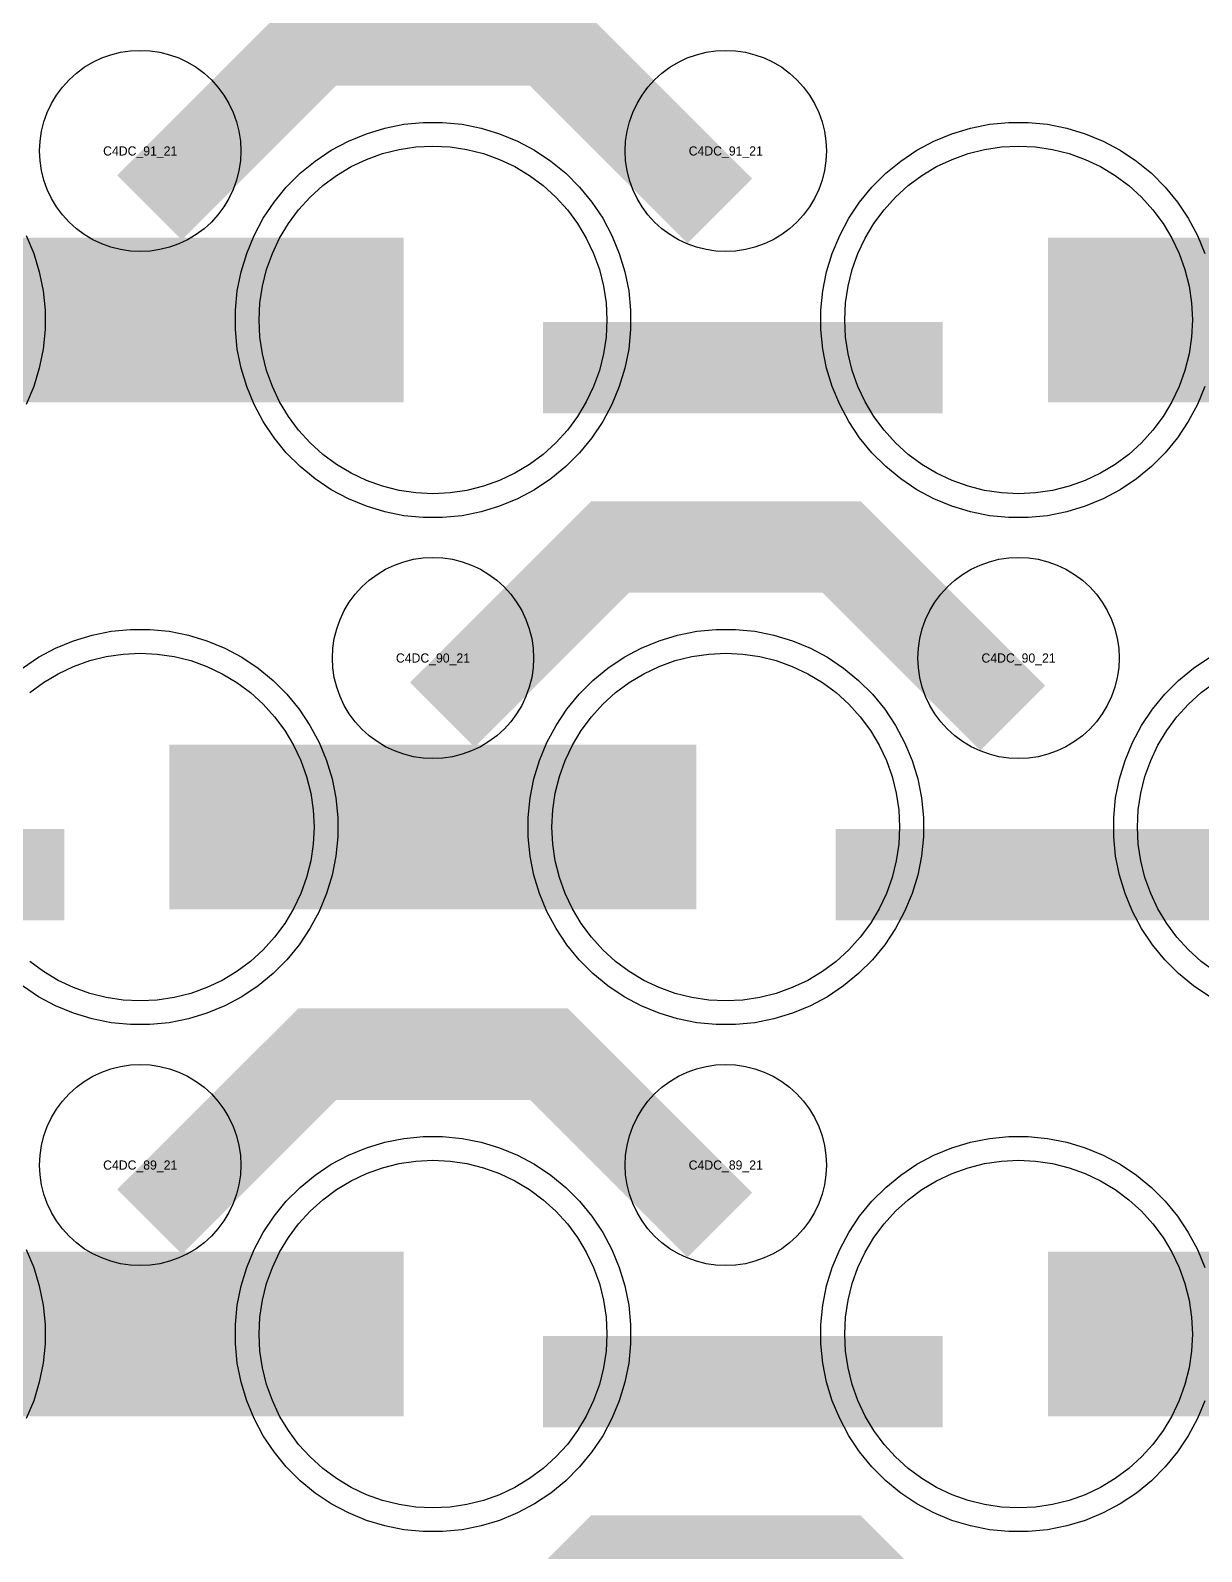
# Model space of a CAD drawing. Extents: x -11880 to 11880, y -14992 to 14992.
# Drawn here: x -5310 to -4990, y -2566.8 to -2151.1 of the extents above; entities that cross this region are included whole.
import ezdxf
from ezdxf.enums import TextEntityAlignment as Align

# ---------------------------------------------------------------- set-up
doc = ezdxf.new("R2010")
doc.units = 0
doc.header["$MEASUREMENT"] = 0
for name, color, linetype in [('GDS_775_DT_237', 138, 'CONTINUOUS'), ('RDL1_FS', 34, 'CONTINUOUS'), ('RDL_BS', 160, 'CONTINUOUS')]:
    doc.layers.add(name, color=color, linetype=linetype)

msp = doc.modelspace()

# ---------------------------------------------------------------- linework, layer by layer
at = {"layer": 'RDL1_FS', "color": 11, "true_color": 0xf27172}
for points in [[(-5200, -2277.744), (-5204.657, -2277.515), (-5209.268, -2276.831), (-5213.791, -2275.699), (-5218.181, -2274.127), (-5222.395, -2272.135), (-5226.395, -2269.737), (-5230.14, -2266.959), (-5233.594, -2263.829), (-5236.724, -2260.375), (-5239.502, -2256.63), (-5241.9, -2252.63), (-5243.892, -2248.416), (-5245.464, -2244.026), (-5246.596, -2239.503), (-5247.28, -2234.892), (-5247.509, -2230.235), (-5247.28, -2225.578), (-5246.596, -2220.967), (-5245.464, -2216.444), (-5243.892, -2212.054), (-5241.9, -2207.84), (-5239.502, -2203.84), (-5236.724, -2200.095), (-5233.594, -2196.641), (-5230.14, -2193.511), (-5226.395, -2190.733), (-5222.395, -2188.335), (-5218.181, -2186.343), (-5213.791, -2184.771), (-5209.268, -2183.639), (-5204.657, -2182.955), (-5200, -2182.726), (-5195.343, -2182.955), (-5190.732, -2183.639), (-5186.209, -2184.771), (-5181.819, -2186.343), (-5177.605, -2188.335), (-5173.605, -2190.733), (-5169.86, -2193.511), (-5166.406, -2196.641), (-5163.276, -2200.095), (-5160.498, -2203.84), (-5158.1, -2207.84), (-5156.108, -2212.054), (-5154.536, -2216.444), (-5153.404, -2220.967), (-5152.72, -2225.578), (-5152.491, -2230.235), (-5152.72, -2234.892), (-5153.404, -2239.503), (-5154.536, -2244.026), (-5156.108, -2248.416), (-5158.1, -2252.63), (-5160.498, -2256.63), (-5163.276, -2260.375), (-5166.406, -2263.829), (-5169.86, -2266.959), (-5173.605, -2269.737), (-5177.605, -2272.135), (-5181.819, -2274.127), (-5186.209, -2275.699), (-5190.732, -2276.831), (-5195.343, -2277.515)], [(-5040, -2277.744), (-5044.657, -2277.515), (-5049.268, -2276.831), (-5053.791, -2275.699), (-5058.181, -2274.127), (-5062.395, -2272.135), (-5066.395, -2269.737), (-5070.14, -2266.959), (-5073.594, -2263.829), (-5076.724, -2260.375), (-5079.502, -2256.63), (-5081.9, -2252.63), (-5083.892, -2248.416), (-5085.464, -2244.026), (-5086.596, -2239.503), (-5087.28, -2234.892), (-5087.509, -2230.235), (-5087.28, -2225.578), (-5086.596, -2220.967), (-5085.464, -2216.444), (-5083.892, -2212.054), (-5081.9, -2207.84), (-5079.502, -2203.84), (-5076.724, -2200.095), (-5073.594, -2196.641), (-5070.14, -2193.511), (-5066.395, -2190.733), (-5062.395, -2188.335), (-5058.181, -2186.343), (-5053.791, -2184.771), (-5049.268, -2183.639), (-5044.657, -2182.955), (-5040, -2182.726), (-5035.343, -2182.955), (-5030.732, -2183.639), (-5026.209, -2184.771), (-5021.819, -2186.343), (-5017.605, -2188.335), (-5013.605, -2190.733), (-5009.86, -2193.511), (-5006.406, -2196.641), (-5003.276, -2200.095), (-5000.498, -2203.84), (-4998.1, -2207.84), (-4996.108, -2212.054), (-4994.536, -2216.444), (-4993.404, -2220.967), (-4992.72, -2225.578), (-4992.491, -2230.235), (-4992.72, -2234.892), (-4993.404, -2239.503), (-4994.536, -2244.026), (-4996.108, -2248.416), (-4998.1, -2252.63), (-5000.498, -2256.63), (-5003.276, -2260.375), (-5006.406, -2263.829), (-5009.86, -2266.959), (-5013.605, -2269.737), (-5017.605, -2272.135), (-5021.819, -2274.127), (-5026.209, -2275.699), (-5030.732, -2276.831), (-5035.343, -2277.515)], [(-5120, -2416.309), (-5124.657, -2416.08), (-5129.268, -2415.396), (-5133.791, -2414.264), (-5138.181, -2412.692), (-5142.395, -2410.7), (-5146.395, -2408.302), (-5150.14, -2405.524), (-5153.594, -2402.394), (-5156.724, -2398.94), (-5159.502, -2395.195), (-5161.9, -2391.195), (-5163.892, -2386.981), (-5165.464, -2382.591), (-5166.596, -2378.068), (-5167.28, -2373.457), (-5167.509, -2368.8), (-5167.28, -2364.143), (-5166.596, -2359.532), (-5165.464, -2355.009), (-5163.892, -2350.619), (-5161.9, -2346.405), (-5159.502, -2342.405), (-5156.724, -2338.66), (-5153.594, -2335.206), (-5150.14, -2332.076), (-5146.395, -2329.298), (-5142.395, -2326.9), (-5138.181, -2324.908), (-5133.791, -2323.336), (-5129.268, -2322.204), (-5124.657, -2321.52), (-5120, -2321.291), (-5115.343, -2321.52), (-5110.732, -2322.204), (-5106.209, -2323.336), (-5101.819, -2324.908), (-5097.605, -2326.9), (-5093.605, -2329.298), (-5089.86, -2332.076), (-5086.406, -2335.206), (-5083.276, -2338.66), (-5080.498, -2342.405), (-5078.1, -2346.405), (-5076.108, -2350.619), (-5074.536, -2355.009), (-5073.404, -2359.532), (-5072.72, -2364.143), (-5072.491, -2368.8), (-5072.72, -2373.457), (-5073.404, -2378.068), (-5074.536, -2382.591), (-5076.108, -2386.981), (-5078.1, -2391.195), (-5080.498, -2395.195), (-5083.276, -2398.94), (-5086.406, -2402.394), (-5089.86, -2405.524), (-5093.605, -2408.302), (-5097.605, -2410.7), (-5101.819, -2412.692), (-5106.209, -2414.264), (-5110.732, -2415.396), (-5115.343, -2416.08)]]:
    msp.add_lwpolyline(points, close=True, dxfattribs=at)
for points in [[(-5351.998, -2230.235, 45, 45, 0), (-5279.998, -2230.235, 45, 45, 0)], [(-5279.998, -2230.235, 45, 45, 0), (-5207.998, -2230.235, 45, 45, 0)], [(-5031.998, -2230.235, 45, 45, 0), (-4959.998, -2230.235, 45, 45, 0)], [(-5271.998, -2368.8, 45, 45, 0), (-5199.998, -2368.8, 45, 45, 0)], [(-5199.998, -2368.8, 45, 45, 0), (-5127.998, -2368.8, 45, 45, 0)]]:
    msp.add_lwpolyline(points, format="xyseb", dxfattribs=at)
for points in [[(-5310.14, -2332.076), (-5306.395, -2329.298), (-5302.395, -2326.9), (-5298.181, -2324.908), (-5293.791, -2323.336), (-5289.268, -2322.204), (-5284.657, -2321.52), (-5280, -2321.291), (-5275.343, -2321.52), (-5270.732, -2322.204), (-5266.209, -2323.336), (-5261.819, -2324.908), (-5257.605, -2326.9), (-5253.605, -2329.298), (-5249.86, -2332.076), (-5246.406, -2335.206), (-5243.276, -2338.66), (-5240.498, -2342.405), (-5238.1, -2346.405), (-5236.108, -2350.619), (-5234.536, -2355.009), (-5233.404, -2359.532), (-5232.72, -2364.143), (-5232.491, -2368.8), (-5232.72, -2373.457), (-5233.404, -2378.068), (-5234.536, -2382.591), (-5236.108, -2386.981), (-5238.1, -2391.195), (-5240.498, -2395.195), (-5243.276, -2398.94), (-5246.406, -2402.394), (-5249.86, -2405.524), (-5253.605, -2408.302), (-5257.605, -2410.7), (-5261.819, -2412.692), (-5266.209, -2414.264), (-5270.732, -2415.396), (-5275.343, -2416.08), (-5280, -2416.309), (-5284.657, -2416.08), (-5289.268, -2415.396), (-5293.791, -2414.264), (-5298.181, -2412.692), (-5302.395, -2410.7), (-5306.395, -2408.302), (-5310.14, -2405.524)], [(-4986.395, -2408.302), (-4990.14, -2405.524), (-4993.594, -2402.394), (-4996.724, -2398.94), (-4999.502, -2395.195), (-5001.9, -2391.195), (-5003.892, -2386.981), (-5005.464, -2382.591), (-5006.596, -2378.068), (-5007.28, -2373.457), (-5007.509, -2368.8), (-5007.28, -2364.143), (-5006.596, -2359.532), (-5005.464, -2355.009), (-5003.892, -2350.619), (-5001.9, -2346.405), (-4999.502, -2342.405), (-4996.724, -2338.66), (-4993.594, -2335.206), (-4990.14, -2332.076), (-4986.395, -2329.298)]]:
    msp.add_lwpolyline(points, dxfattribs=at)
at = {"layer": 'RDL1_FS'}
for points in [[(-5200, -2554.869), (-5204.657, -2554.64), (-5209.268, -2553.956), (-5213.791, -2552.824), (-5218.181, -2551.252), (-5222.395, -2549.26), (-5226.395, -2546.862), (-5230.14, -2544.084), (-5233.594, -2540.954), (-5236.724, -2537.5), (-5239.502, -2533.755), (-5241.9, -2529.755), (-5243.892, -2525.541), (-5245.464, -2521.151), (-5246.596, -2516.628), (-5247.28, -2512.017), (-5247.509, -2507.36), (-5247.28, -2502.703), (-5246.596, -2498.092), (-5245.464, -2493.569), (-5243.892, -2489.179), (-5241.9, -2484.965), (-5239.502, -2480.965), (-5236.724, -2477.22), (-5233.594, -2473.766), (-5230.14, -2470.636), (-5226.395, -2467.858), (-5222.395, -2465.46), (-5218.181, -2463.468), (-5213.791, -2461.896), (-5209.268, -2460.764), (-5204.657, -2460.08), (-5200, -2459.851), (-5195.343, -2460.08), (-5190.732, -2460.764), (-5186.209, -2461.896), (-5181.819, -2463.468), (-5177.605, -2465.46), (-5173.605, -2467.858), (-5169.86, -2470.636), (-5166.406, -2473.766), (-5163.276, -2477.22), (-5160.498, -2480.965), (-5158.1, -2484.965), (-5156.108, -2489.179), (-5154.536, -2493.569), (-5153.404, -2498.092), (-5152.72, -2502.703), (-5152.491, -2507.36), (-5152.72, -2512.017), (-5153.404, -2516.628), (-5154.536, -2521.151), (-5156.108, -2525.541), (-5158.1, -2529.755), (-5160.498, -2533.755), (-5163.276, -2537.5), (-5166.406, -2540.954), (-5169.86, -2544.084), (-5173.605, -2546.862), (-5177.605, -2549.26), (-5181.819, -2551.252), (-5186.209, -2552.824), (-5190.732, -2553.956), (-5195.343, -2554.64)], [(-5040, -2554.869), (-5044.657, -2554.64), (-5049.268, -2553.956), (-5053.791, -2552.824), (-5058.181, -2551.252), (-5062.395, -2549.26), (-5066.395, -2546.862), (-5070.14, -2544.084), (-5073.594, -2540.954), (-5076.724, -2537.5), (-5079.502, -2533.755), (-5081.9, -2529.755), (-5083.892, -2525.541), (-5085.464, -2521.151), (-5086.596, -2516.628), (-5087.28, -2512.017), (-5087.509, -2507.36), (-5087.28, -2502.703), (-5086.596, -2498.092), (-5085.464, -2493.569), (-5083.892, -2489.179), (-5081.9, -2484.965), (-5079.502, -2480.965), (-5076.724, -2477.22), (-5073.594, -2473.766), (-5070.14, -2470.636), (-5066.395, -2467.858), (-5062.395, -2465.46), (-5058.181, -2463.468), (-5053.791, -2461.896), (-5049.268, -2460.764), (-5044.657, -2460.08), (-5040, -2459.851), (-5035.343, -2460.08), (-5030.732, -2460.764), (-5026.209, -2461.896), (-5021.819, -2463.468), (-5017.605, -2465.46), (-5013.605, -2467.858), (-5009.86, -2470.636), (-5006.406, -2473.766), (-5003.276, -2477.22), (-5000.498, -2480.965), (-4998.1, -2484.965), (-4996.108, -2489.179), (-4994.536, -2493.569), (-4993.404, -2498.092), (-4992.72, -2502.703), (-4992.491, -2507.36), (-4992.72, -2512.017), (-4993.404, -2516.628), (-4994.536, -2521.151), (-4996.108, -2525.541), (-4998.1, -2529.755), (-5000.498, -2533.755), (-5003.276, -2537.5), (-5006.406, -2540.954), (-5009.86, -2544.084), (-5013.605, -2546.862), (-5017.605, -2549.26), (-5021.819, -2551.252), (-5026.209, -2552.824), (-5030.732, -2553.956), (-5035.343, -2554.64)]]:
    msp.add_lwpolyline(points, close=True, dxfattribs=at)
for points in [[(-5351.998, -2507.36, 45, 45, 0), (-5279.998, -2507.36, 45, 45, 0)], [(-5279.998, -2507.36, 45, 45, 0), (-5207.998, -2507.36, 45, 45, 0)], [(-5031.998, -2507.36, 45, 45, 0), (-4959.998, -2507.36, 45, 45, 0)]]:
    msp.add_lwpolyline(points, format="xyseb", dxfattribs=at)
at = {"layer": 'RDL_BS'}
for points in [[(-5277.438, -2199.549, 25, 25, 0), (-5231.623, -2153.734, 25, 25, 0), (-5198.07, -2153.734, 25, 25, 0)], [(-5121.599, -2200.448, 25, 25, 0), (-5168.313, -2153.734, 25, 25, 0), (-5198.071, -2153.734, 25, 25, 0)], [(-5197.438, -2338.114, 25, 25, 0), (-5151.623, -2292.299, 25, 25, 0), (-5118.07, -2292.299, 25, 25, 0)], [(-5041.599, -2339.013, 25, 25, 0), (-5088.313, -2292.299, 25, 25, 0), (-5118.071, -2292.299, 25, 25, 0)], [(-5277.438, -2476.674, 25, 25, 0), (-5231.623, -2430.859, 25, 25, 0), (-5198.07, -2430.859, 25, 25, 0)], [(-5121.599, -2477.573, 25, 25, 0), (-5168.313, -2430.859, 25, 25, 0), (-5198.071, -2430.859, 25, 25, 0)], [(-5169.984, -2520.373, 25, 25, 0), (-5060.719, -2520.373, 25, 25, 0)], [(-5197.438, -2615.239, 25, 25, 0), (-5151.623, -2569.424, 25, 25, 0), (-5118.07, -2569.424, 25, 25, 0)], [(-5041.599, -2616.138, 25, 25, 0), (-5088.313, -2569.424, 25, 25, 0), (-5118.071, -2569.424, 25, 25, 0)]]:
    msp.add_lwpolyline(points, format="xyseb", dxfattribs=at)
for points in [[(-5280, -2211.541), (-5282.693, -2211.409), (-5285.365, -2211.013), (-5287.984, -2210.356), (-5290.519, -2209.449), (-5292.956, -2208.297), (-5295.28, -2206.904), (-5297.443, -2205.301), (-5299.442, -2203.489), (-5301.254, -2201.49), (-5302.857, -2199.327), (-5304.25, -2197.003), (-5305.402, -2194.566), (-5306.309, -2192.031), (-5306.966, -2189.412), (-5307.362, -2186.74), (-5307.494, -2184.047), (-5307.362, -2181.354), (-5306.966, -2178.682), (-5306.309, -2176.063), (-5305.402, -2173.528), (-5304.25, -2171.091), (-5302.857, -2168.767), (-5301.254, -2166.604), (-5299.442, -2164.605), (-5297.443, -2162.793), (-5295.28, -2161.19), (-5292.956, -2159.797), (-5290.519, -2158.645), (-5287.984, -2157.738), (-5285.365, -2157.081), (-5282.693, -2156.685), (-5280, -2156.553), (-5277.307, -2156.685), (-5274.635, -2157.081), (-5272.016, -2157.738), (-5269.481, -2158.645), (-5267.044, -2159.797), (-5264.72, -2161.19), (-5262.557, -2162.793), (-5260.558, -2164.605), (-5258.746, -2166.604), (-5257.143, -2168.767), (-5255.75, -2171.091), (-5254.598, -2173.528), (-5253.691, -2176.063), (-5253.034, -2178.682), (-5252.638, -2181.354), (-5252.506, -2184.047), (-5252.638, -2186.74), (-5253.034, -2189.412), (-5253.691, -2192.031), (-5254.598, -2194.566), (-5255.75, -2197.003), (-5257.143, -2199.327), (-5258.746, -2201.49), (-5260.558, -2203.489), (-5262.557, -2205.301), (-5264.72, -2206.904), (-5267.044, -2208.297), (-5269.481, -2209.449), (-5272.016, -2210.356), (-5274.635, -2211.013), (-5277.307, -2211.409)], [(-5120, -2211.541), (-5122.693, -2211.409), (-5125.365, -2211.013), (-5127.984, -2210.356), (-5130.519, -2209.449), (-5132.956, -2208.297), (-5135.28, -2206.904), (-5137.443, -2205.301), (-5139.442, -2203.489), (-5141.254, -2201.49), (-5142.857, -2199.327), (-5144.25, -2197.003), (-5145.402, -2194.566), (-5146.309, -2192.031), (-5146.966, -2189.412), (-5147.362, -2186.74), (-5147.494, -2184.047), (-5147.362, -2181.354), (-5146.966, -2178.682), (-5146.309, -2176.063), (-5145.402, -2173.528), (-5144.25, -2171.091), (-5142.857, -2168.767), (-5141.254, -2166.604), (-5139.442, -2164.605), (-5137.443, -2162.793), (-5135.28, -2161.19), (-5132.956, -2159.797), (-5130.519, -2158.645), (-5127.984, -2157.738), (-5125.365, -2157.081), (-5122.693, -2156.685), (-5120, -2156.553), (-5117.307, -2156.685), (-5114.635, -2157.081), (-5112.016, -2157.738), (-5109.481, -2158.645), (-5107.044, -2159.797), (-5104.72, -2161.19), (-5102.557, -2162.793), (-5100.558, -2164.605), (-5098.746, -2166.604), (-5097.143, -2168.767), (-5095.75, -2171.091), (-5094.598, -2173.528), (-5093.691, -2176.063), (-5093.034, -2178.682), (-5092.638, -2181.354), (-5092.506, -2184.047), (-5092.638, -2186.74), (-5093.034, -2189.412), (-5093.691, -2192.031), (-5094.598, -2194.566), (-5095.75, -2197.003), (-5097.143, -2199.327), (-5098.746, -2201.49), (-5100.558, -2203.489), (-5102.557, -2205.301), (-5104.72, -2206.904), (-5107.044, -2208.297), (-5109.481, -2209.449), (-5112.016, -2210.356), (-5114.635, -2211.013), (-5117.307, -2211.409)], [(-5200, -2350.106), (-5202.693, -2349.974), (-5205.365, -2349.578), (-5207.984, -2348.921), (-5210.519, -2348.014), (-5212.956, -2346.862), (-5215.28, -2345.469), (-5217.443, -2343.866), (-5219.442, -2342.054), (-5221.254, -2340.055), (-5222.857, -2337.892), (-5224.25, -2335.568), (-5225.402, -2333.131), (-5226.309, -2330.596), (-5226.966, -2327.977), (-5227.362, -2325.305), (-5227.494, -2322.612), (-5227.362, -2319.919), (-5226.966, -2317.247), (-5226.309, -2314.628), (-5225.402, -2312.093), (-5224.25, -2309.656), (-5222.857, -2307.332), (-5221.254, -2305.169), (-5219.442, -2303.17), (-5217.443, -2301.358), (-5215.28, -2299.755), (-5212.956, -2298.362), (-5210.519, -2297.21), (-5207.984, -2296.303), (-5205.365, -2295.646), (-5202.693, -2295.25), (-5200, -2295.118), (-5197.307, -2295.25), (-5194.635, -2295.646), (-5192.016, -2296.303), (-5189.481, -2297.21), (-5187.044, -2298.362), (-5184.72, -2299.755), (-5182.557, -2301.358), (-5180.558, -2303.17), (-5178.746, -2305.169), (-5177.143, -2307.332), (-5175.75, -2309.656), (-5174.598, -2312.093), (-5173.691, -2314.628), (-5173.034, -2317.247), (-5172.638, -2319.919), (-5172.506, -2322.612), (-5172.638, -2325.305), (-5173.034, -2327.977), (-5173.691, -2330.596), (-5174.598, -2333.131), (-5175.75, -2335.568), (-5177.143, -2337.892), (-5178.746, -2340.055), (-5180.558, -2342.054), (-5182.557, -2343.866), (-5184.72, -2345.469), (-5187.044, -2346.862), (-5189.481, -2348.014), (-5192.016, -2348.921), (-5194.635, -2349.578), (-5197.307, -2349.974)], [(-5040, -2350.106), (-5042.693, -2349.974), (-5045.365, -2349.578), (-5047.984, -2348.921), (-5050.519, -2348.014), (-5052.956, -2346.862), (-5055.28, -2345.469), (-5057.443, -2343.866), (-5059.442, -2342.054), (-5061.254, -2340.055), (-5062.857, -2337.892), (-5064.25, -2335.568), (-5065.402, -2333.131), (-5066.309, -2330.596), (-5066.966, -2327.977), (-5067.362, -2325.305), (-5067.494, -2322.612), (-5067.362, -2319.919), (-5066.966, -2317.247), (-5066.309, -2314.628), (-5065.402, -2312.093), (-5064.25, -2309.656), (-5062.857, -2307.332), (-5061.254, -2305.169), (-5059.442, -2303.17), (-5057.443, -2301.358), (-5055.28, -2299.755), (-5052.956, -2298.362), (-5050.519, -2297.21), (-5047.984, -2296.303), (-5045.365, -2295.646), (-5042.693, -2295.25), (-5040, -2295.118), (-5037.307, -2295.25), (-5034.635, -2295.646), (-5032.016, -2296.303), (-5029.481, -2297.21), (-5027.044, -2298.362), (-5024.72, -2299.755), (-5022.557, -2301.358), (-5020.558, -2303.17), (-5018.746, -2305.169), (-5017.143, -2307.332), (-5015.75, -2309.656), (-5014.598, -2312.093), (-5013.691, -2314.628), (-5013.034, -2317.247), (-5012.638, -2319.919), (-5012.506, -2322.612), (-5012.638, -2325.305), (-5013.034, -2327.977), (-5013.691, -2330.596), (-5014.598, -2333.131), (-5015.75, -2335.568), (-5017.143, -2337.892), (-5018.746, -2340.055), (-5020.558, -2342.054), (-5022.557, -2343.866), (-5024.72, -2345.469), (-5027.044, -2346.862), (-5029.481, -2348.014), (-5032.016, -2348.921), (-5034.635, -2349.578), (-5037.307, -2349.974)], [(-5280, -2488.666), (-5282.693, -2488.534), (-5285.365, -2488.138), (-5287.984, -2487.481), (-5290.519, -2486.574), (-5292.956, -2485.422), (-5295.28, -2484.029), (-5297.443, -2482.426), (-5299.442, -2480.614), (-5301.254, -2478.615), (-5302.857, -2476.452), (-5304.25, -2474.128), (-5305.402, -2471.691), (-5306.309, -2469.156), (-5306.966, -2466.537), (-5307.362, -2463.865), (-5307.494, -2461.172), (-5307.362, -2458.479), (-5306.966, -2455.807), (-5306.309, -2453.188), (-5305.402, -2450.653), (-5304.25, -2448.216), (-5302.857, -2445.892), (-5301.254, -2443.729), (-5299.442, -2441.73), (-5297.443, -2439.918), (-5295.28, -2438.315), (-5292.956, -2436.922), (-5290.519, -2435.77), (-5287.984, -2434.863), (-5285.365, -2434.206), (-5282.693, -2433.81), (-5280, -2433.678), (-5277.307, -2433.81), (-5274.635, -2434.206), (-5272.016, -2434.863), (-5269.481, -2435.77), (-5267.044, -2436.922), (-5264.72, -2438.315), (-5262.557, -2439.918), (-5260.558, -2441.73), (-5258.746, -2443.729), (-5257.143, -2445.892), (-5255.75, -2448.216), (-5254.598, -2450.653), (-5253.691, -2453.188), (-5253.034, -2455.807), (-5252.638, -2458.479), (-5252.506, -2461.172), (-5252.638, -2463.865), (-5253.034, -2466.537), (-5253.691, -2469.156), (-5254.598, -2471.691), (-5255.75, -2474.128), (-5257.143, -2476.452), (-5258.746, -2478.615), (-5260.558, -2480.614), (-5262.557, -2482.426), (-5264.72, -2484.029), (-5267.044, -2485.422), (-5269.481, -2486.574), (-5272.016, -2487.481), (-5274.635, -2488.138), (-5277.307, -2488.534)], [(-5120, -2488.666), (-5122.693, -2488.534), (-5125.365, -2488.138), (-5127.984, -2487.481), (-5130.519, -2486.574), (-5132.956, -2485.422), (-5135.28, -2484.029), (-5137.443, -2482.426), (-5139.442, -2480.614), (-5141.254, -2478.615), (-5142.857, -2476.452), (-5144.25, -2474.128), (-5145.402, -2471.691), (-5146.309, -2469.156), (-5146.966, -2466.537), (-5147.362, -2463.865), (-5147.494, -2461.172), (-5147.362, -2458.479), (-5146.966, -2455.807), (-5146.309, -2453.188), (-5145.402, -2450.653), (-5144.25, -2448.216), (-5142.857, -2445.892), (-5141.254, -2443.729), (-5139.442, -2441.73), (-5137.443, -2439.918), (-5135.28, -2438.315), (-5132.956, -2436.922), (-5130.519, -2435.77), (-5127.984, -2434.863), (-5125.365, -2434.206), (-5122.693, -2433.81), (-5120, -2433.678), (-5117.307, -2433.81), (-5114.635, -2434.206), (-5112.016, -2434.863), (-5109.481, -2435.77), (-5107.044, -2436.922), (-5104.72, -2438.315), (-5102.557, -2439.918), (-5100.558, -2441.73), (-5098.746, -2443.729), (-5097.143, -2445.892), (-5095.75, -2448.216), (-5094.598, -2450.653), (-5093.691, -2453.188), (-5093.034, -2455.807), (-5092.638, -2458.479), (-5092.506, -2461.172), (-5092.638, -2463.865), (-5093.034, -2466.537), (-5093.691, -2469.156), (-5094.598, -2471.691), (-5095.75, -2474.128), (-5097.143, -2476.452), (-5098.746, -2478.615), (-5100.558, -2480.614), (-5102.557, -2482.426), (-5104.72, -2484.029), (-5107.044, -2485.422), (-5109.481, -2486.574), (-5112.016, -2487.481), (-5114.635, -2488.138), (-5117.307, -2488.534)], [(-5202.644, -2561.36), (-5207.938, -2560.843), (-5213.165, -2559.797), (-5218.205, -2558.266), (-5223.115, -2556.235), (-5227.777, -2553.743), (-5232.191, -2550.796), (-5236.292, -2547.434), (-5240.074, -2543.652), (-5243.436, -2539.551), (-5246.383, -2535.137), (-5248.875, -2530.475), (-5250.906, -2525.565), (-5252.437, -2520.525), (-5253.483, -2515.298), (-5254, -2510.004), (-5254, -2504.716), (-5253.483, -2499.422), (-5252.437, -2494.195), (-5250.906, -2489.155), (-5248.875, -2484.245), (-5246.383, -2479.583), (-5243.436, -2475.169), (-5240.074, -2471.068), (-5236.292, -2467.286), (-5232.191, -2463.924), (-5227.777, -2460.977), (-5223.115, -2458.485), (-5218.205, -2456.454), (-5213.165, -2454.923), (-5207.938, -2453.877), (-5202.644, -2453.36), (-5197.356, -2453.36), (-5192.062, -2453.877), (-5186.835, -2454.923), (-5181.795, -2456.454), (-5176.885, -2458.485), (-5172.223, -2460.977), (-5167.809, -2463.924), (-5163.708, -2467.286), (-5159.926, -2471.068), (-5156.564, -2475.169), (-5153.617, -2479.583), (-5151.125, -2484.245), (-5149.094, -2489.155), (-5147.563, -2494.195), (-5146.517, -2499.422), (-5146, -2504.716), (-5146, -2510.004), (-5146.517, -2515.298), (-5147.563, -2520.525), (-5149.094, -2525.565), (-5151.125, -2530.475), (-5153.617, -2535.137), (-5156.564, -2539.551), (-5159.926, -2543.652), (-5163.708, -2547.434), (-5167.809, -2550.796), (-5172.223, -2553.743), (-5176.885, -2556.235), (-5181.795, -2558.266), (-5186.835, -2559.797), (-5192.062, -2560.843), (-5197.356, -2561.36)]]:
    msp.add_lwpolyline(points, close=True, dxfattribs=at)
at = {"layer": 'RDL_BS', "color": 11, "true_color": 0xf27172}
for points in [[(-5202.644, -2284.235), (-5207.938, -2283.718), (-5213.165, -2282.672), (-5218.205, -2281.141), (-5223.115, -2279.11), (-5227.777, -2276.618), (-5232.191, -2273.671), (-5236.292, -2270.309), (-5240.074, -2266.527), (-5243.436, -2262.426), (-5246.383, -2258.012), (-5248.875, -2253.35), (-5250.906, -2248.44), (-5252.437, -2243.4), (-5253.483, -2238.173), (-5254, -2232.879), (-5254, -2227.591), (-5253.483, -2222.297), (-5252.437, -2217.07), (-5250.906, -2212.03), (-5248.875, -2207.12), (-5246.383, -2202.458), (-5243.436, -2198.044), (-5240.074, -2193.943), (-5236.292, -2190.161), (-5232.191, -2186.799), (-5227.777, -2183.852), (-5223.115, -2181.36), (-5218.205, -2179.329), (-5213.165, -2177.798), (-5207.938, -2176.752), (-5202.644, -2176.235), (-5197.356, -2176.235), (-5192.062, -2176.752), (-5186.835, -2177.798), (-5181.795, -2179.329), (-5176.885, -2181.36), (-5172.223, -2183.852), (-5167.809, -2186.799), (-5163.708, -2190.161), (-5159.926, -2193.943), (-5156.564, -2198.044), (-5153.617, -2202.458), (-5151.125, -2207.12), (-5149.094, -2212.03), (-5147.563, -2217.07), (-5146.517, -2222.297), (-5146, -2227.591), (-5146, -2232.879), (-5146.517, -2238.173), (-5147.563, -2243.4), (-5149.094, -2248.44), (-5151.125, -2253.35), (-5153.617, -2258.012), (-5156.564, -2262.426), (-5159.926, -2266.527), (-5163.708, -2270.309), (-5167.809, -2273.671), (-5172.223, -2276.618), (-5176.885, -2279.11), (-5181.795, -2281.141), (-5186.835, -2282.672), (-5192.062, -2283.718), (-5197.356, -2284.235)], [(-5122.644, -2422.8), (-5127.938, -2422.283), (-5133.165, -2421.237), (-5138.205, -2419.706), (-5143.115, -2417.675), (-5147.777, -2415.183), (-5152.191, -2412.236), (-5156.292, -2408.874), (-5160.074, -2405.092), (-5163.436, -2400.991), (-5166.383, -2396.577), (-5168.875, -2391.915), (-5170.906, -2387.005), (-5172.437, -2381.965), (-5173.483, -2376.738), (-5174, -2371.444), (-5174, -2366.156), (-5173.483, -2360.862), (-5172.437, -2355.635), (-5170.906, -2350.595), (-5168.875, -2345.685), (-5166.383, -2341.023), (-5163.436, -2336.609), (-5160.074, -2332.508), (-5156.292, -2328.726), (-5152.191, -2325.364), (-5147.777, -2322.417), (-5143.115, -2319.925), (-5138.205, -2317.894), (-5133.165, -2316.363), (-5127.938, -2315.317), (-5122.644, -2314.8), (-5117.356, -2314.8), (-5112.062, -2315.317), (-5106.835, -2316.363), (-5101.795, -2317.894), (-5096.885, -2319.925), (-5092.223, -2322.417), (-5087.809, -2325.364), (-5083.708, -2328.726), (-5079.926, -2332.508), (-5076.564, -2336.609), (-5073.617, -2341.023), (-5071.125, -2345.685), (-5069.094, -2350.595), (-5067.563, -2355.635), (-5066.517, -2360.862), (-5066, -2366.156), (-5066, -2371.444), (-5066.517, -2376.738), (-5067.563, -2381.965), (-5069.094, -2387.005), (-5071.125, -2391.915), (-5073.617, -2396.577), (-5076.564, -2400.991), (-5079.926, -2405.092), (-5083.708, -2408.874), (-5087.809, -2412.236), (-5092.223, -2415.183), (-5096.885, -2417.675), (-5101.795, -2419.706), (-5106.835, -2421.237), (-5112.062, -2422.283), (-5117.356, -2422.8)]]:
    msp.add_lwpolyline(points, close=True, dxfattribs=at)
for points in [[(-4989.094, -2248.44), (-4991.125, -2253.35), (-4993.617, -2258.012), (-4996.564, -2262.426), (-4999.926, -2266.527), (-5003.708, -2270.309), (-5007.809, -2273.671), (-5012.223, -2276.618), (-5016.885, -2279.11), (-5021.795, -2281.141), (-5026.835, -2282.672), (-5032.062, -2283.718), (-5037.356, -2284.235), (-5042.644, -2284.235), (-5047.938, -2283.718), (-5053.165, -2282.672), (-5058.205, -2281.141), (-5063.115, -2279.11), (-5067.777, -2276.618), (-5072.191, -2273.671), (-5076.292, -2270.309), (-5080.074, -2266.527), (-5083.436, -2262.426), (-5086.383, -2258.012), (-5088.875, -2253.35), (-5090.906, -2248.44), (-5092.437, -2243.4), (-5093.483, -2238.173), (-5094, -2232.879), (-5094, -2227.591), (-5093.483, -2222.297), (-5092.437, -2217.07), (-5090.906, -2212.03), (-5088.875, -2207.12), (-5086.383, -2202.458), (-5083.436, -2198.044), (-5080.074, -2193.943), (-5076.292, -2190.161), (-5072.191, -2186.799), (-5067.777, -2183.852), (-5063.115, -2181.36), (-5058.205, -2179.329), (-5053.165, -2177.798), (-5047.938, -2176.752), (-5042.644, -2176.235), (-5037.356, -2176.235), (-5032.062, -2176.752), (-5026.835, -2177.798), (-5021.795, -2179.329), (-5016.885, -2181.36), (-5012.223, -2183.852), (-5007.809, -2186.799), (-5003.708, -2190.161), (-4999.926, -2193.943), (-4996.564, -2198.044), (-4993.617, -2202.458), (-4991.125, -2207.12), (-4989.094, -2212.03)], [(-5311.125, -2207.12), (-5309.094, -2212.03), (-5307.563, -2217.07), (-5306.517, -2222.297), (-5306, -2227.591), (-5306, -2232.879), (-5306.517, -2238.173), (-5307.563, -2243.4), (-5309.094, -2248.44), (-5311.125, -2253.35)], [(-5312.191, -2325.364), (-5307.777, -2322.417), (-5303.115, -2319.925), (-5298.205, -2317.894), (-5293.165, -2316.363), (-5287.938, -2315.317), (-5282.644, -2314.8), (-5277.356, -2314.8), (-5272.062, -2315.317), (-5266.835, -2316.363), (-5261.795, -2317.894), (-5256.885, -2319.925), (-5252.223, -2322.417), (-5247.809, -2325.364), (-5243.708, -2328.726), (-5239.926, -2332.508), (-5236.564, -2336.609), (-5233.617, -2341.023), (-5231.125, -2345.685), (-5229.094, -2350.595), (-5227.563, -2355.635), (-5226.517, -2360.862), (-5226, -2366.156), (-5226, -2371.444), (-5226.517, -2376.738), (-5227.563, -2381.965), (-5229.094, -2387.005), (-5231.125, -2391.915), (-5233.617, -2396.577), (-5236.564, -2400.991), (-5239.926, -2405.092), (-5243.708, -2408.874), (-5247.809, -2412.236), (-5252.223, -2415.183), (-5256.885, -2417.675), (-5261.795, -2419.706), (-5266.835, -2421.237), (-5272.062, -2422.283), (-5277.356, -2422.8), (-5282.644, -2422.8), (-5287.938, -2422.283), (-5293.165, -2421.237), (-5298.205, -2419.706), (-5303.115, -2417.675), (-5307.777, -2415.183), (-5312.191, -2412.236)], [(-4987.777, -2415.183), (-4992.191, -2412.236), (-4996.292, -2408.874), (-5000.074, -2405.092), (-5003.436, -2400.991), (-5006.383, -2396.577), (-5008.875, -2391.915), (-5010.906, -2387.005), (-5012.437, -2381.965), (-5013.483, -2376.738), (-5014, -2371.444), (-5014, -2366.156), (-5013.483, -2360.862), (-5012.437, -2355.635), (-5010.906, -2350.595), (-5008.875, -2345.685), (-5006.383, -2341.023), (-5003.436, -2336.609), (-5000.074, -2332.508), (-4996.292, -2328.726), (-4992.191, -2325.364), (-4987.777, -2322.417)]]:
    msp.add_lwpolyline(points, dxfattribs=at)
for points in [[(-5169.984, -2243.248, 25, 25, 0), (-5060.719, -2243.248, 25, 25, 0)], [(-5409.984, -2381.813, 25, 25, 0), (-5300.719, -2381.813, 25, 25, 0)], [(-5089.984, -2381.813, 25, 25, 0), (-4980.719, -2381.813, 25, 25, 0)]]:
    msp.add_lwpolyline(points, format="xyseb", dxfattribs=at)
at = {"layer": 'RDL_BS'}
for points in [[(-4989.094, -2525.565), (-4991.125, -2530.475), (-4993.617, -2535.137), (-4996.564, -2539.551), (-4999.926, -2543.652), (-5003.708, -2547.434), (-5007.809, -2550.796), (-5012.223, -2553.743), (-5016.885, -2556.235), (-5021.795, -2558.266), (-5026.835, -2559.797), (-5032.062, -2560.843), (-5037.356, -2561.36), (-5042.644, -2561.36), (-5047.938, -2560.843), (-5053.165, -2559.797), (-5058.205, -2558.266), (-5063.115, -2556.235), (-5067.777, -2553.743), (-5072.191, -2550.796), (-5076.292, -2547.434), (-5080.074, -2543.652), (-5083.436, -2539.551), (-5086.383, -2535.137), (-5088.875, -2530.475), (-5090.906, -2525.565), (-5092.437, -2520.525), (-5093.483, -2515.298), (-5094, -2510.004), (-5094, -2504.716), (-5093.483, -2499.422), (-5092.437, -2494.195), (-5090.906, -2489.155), (-5088.875, -2484.245), (-5086.383, -2479.583), (-5083.436, -2475.169), (-5080.074, -2471.068), (-5076.292, -2467.286), (-5072.191, -2463.924), (-5067.777, -2460.977), (-5063.115, -2458.485), (-5058.205, -2456.454), (-5053.165, -2454.923), (-5047.938, -2453.877), (-5042.644, -2453.36), (-5037.356, -2453.36), (-5032.062, -2453.877), (-5026.835, -2454.923), (-5021.795, -2456.454), (-5016.885, -2458.485), (-5012.223, -2460.977), (-5007.809, -2463.924), (-5003.708, -2467.286), (-4999.926, -2471.068), (-4996.564, -2475.169), (-4993.617, -2479.583), (-4991.125, -2484.245), (-4989.094, -2489.155)], [(-5311.125, -2484.245), (-5309.094, -2489.155), (-5307.563, -2494.195), (-5306.517, -2499.422), (-5306, -2504.716), (-5306, -2510.004), (-5306.517, -2515.298), (-5307.563, -2520.525), (-5309.094, -2525.565), (-5311.125, -2530.475)]]:
    msp.add_lwpolyline(points, dxfattribs=at)

# ---------------------------------------------------------------- texts
at = {"layer": 'GDS_775_DT_237'}
for s, p in [('C4DC_91_21', (-5280, -2184.047)), ('C4DC_91_21', (-5280, -2184.047)), ('C4DC_91_21', (-5120, -2184.047)), ('C4DC_91_21', (-5120, -2184.047)), ('C4DC_90_21', (-5200, -2322.612)), ('C4DC_90_21', (-5200, -2322.612)), ('C4DC_90_21', (-5040, -2322.612)), ('C4DC_90_21', (-5040, -2322.612)), ('C4DC_89_21', (-5280, -2461.172)), ('C4DC_89_21', (-5280, -2461.172)), ('C4DC_89_21', (-5120, -2461.172)), ('C4DC_89_21', (-5120, -2461.172))]:
    msp.add_text(s, height=2.5, dxfattribs=at).set_placement(p, align=Align.MIDDLE_CENTER)

doc.saveas('drawing.dxf')
